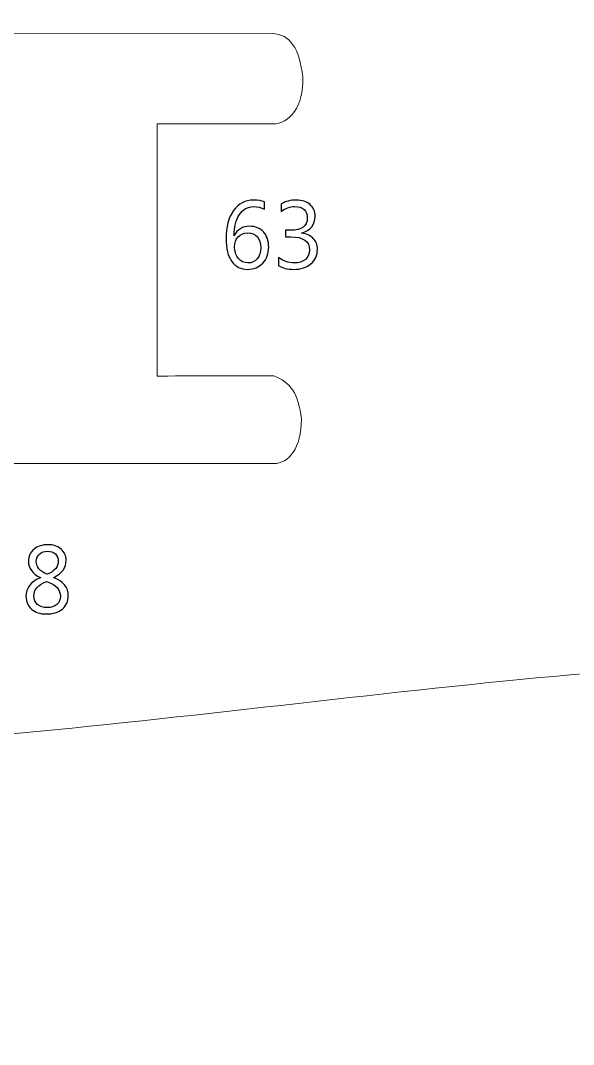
# Model space of a CAD drawing. Header units: centimetres. Extents: x -494 to 505, y -672 to 577.
# Drawn here: x 299.6 to 361.7, y -187.2 to -72.1 of the extents above; entities that cross this region are included whole.
import ezdxf

# ---------------------------------------------------------------- set-up
doc = ezdxf.new("R2010")
doc.units = ezdxf.units.CM
doc.header["$MEASUREMENT"] = 0
doc.layers.add('Camada 1', color=7, linetype='Continuous')
doc.layers.add('Camada 2', color=10, linetype='Continuous')

msp = doc.modelspace()

# ---------------------------------------------------------------- linework, layer by layer
at = {"layer": 'Camada 1', "lineweight": 9}
for points, knots in [([(182.78983, -289.325812), (182.329836, -291.53358), (181.676294, -292.996112), (180.507132, -295.900856), (180.507132, -295.900856), (177.908204, -303.485296), (176.42332, -307.8607), (184.4675, -310.828944), (184.4675, -310.828944), (188.601096, -312.03138), (192.080388, -313.343036), (195.019168, -314.746132), (195.019168, -314.746132), (209.705448, -320.820796), (210.408266, -342.718136), (204.780388, -357.439976), (204.780388, -357.439976), (200.739248, -364.026196), (206.49819, -371.974872), (211.99729, -370.13134), (211.99729, -370.13134), (211.99729, -370.13134), (267.020294, -351.921064), (267.020294, -351.921064), (267.020294, -351.921064), (265.436858, -345.949016), (263.81964, -340.168992), (261.691628, -334.19796), (261.691628, -334.19796), (261.691628, -334.19796), (247.889522, -339.847428), (247.889522, -339.847428), (247.889522, -339.847428), (247.889522, -339.847428), (245.159784, -332.06436), (245.159784, -332.06436), (245.159784, -332.06436), (245.159784, -332.06436), (258.900422, -326.126856), (258.900422, -326.126856), (258.900422, -326.126856), (255.91643, -319.662048), (253.357126, -313.510168), (250.05284, -307.368956), (250.05284, -307.368956), (250.05284, -307.368956), (235.854494, -315.215016), (235.854494, -315.215016), (235.854494, -315.215016), (235.854494, -315.215016), (231.603042, -308.164484), (231.603042, -308.164484), (231.603042, -308.164484), (231.603042, -308.164484), (245.712488, -300.023784), (245.712488, -300.023784), (245.712488, -300.023784), (242.475004, -294.545512), (239.409224, -289.87242), (235.99394, -284.899608), (235.99394, -284.899608), (235.99394, -284.899608), (222.90532, -293.546276), (222.90532, -293.546276), (222.90532, -293.546276), (222.90532, -293.546276), (218.431364, -286.746696), (218.431364, -286.746696), (218.431364, -286.746696), (218.431364, -286.746696), (230.724202, -278.40178), (230.724202, -278.40178), (230.724202, -278.40178), (227.071682, -273.320256), (223.679766, -267.88618), (220.318584, -262.6868), (220.318584, -262.6868), (220.318584, -262.6868), (206.901542, -270.924528), (206.901542, -270.924528), (206.901542, -270.924528), (206.901542, -270.924528), (203.266548, -263.775444), (203.266548, -263.775444), (203.266548, -263.775444), (203.266548, -263.775444), (216.520522, -255.081024), (216.520522, -255.081024), (216.520522, -255.081024), (203.73848, -229.9081), (221.170754, -210.7819), (240.487708, -206.680816), (240.487708, -206.680816), (281.752294, -198.37654), (317.23838, -202.109324), (355.214428, -222.74276), (355.214428, -222.74276), (380.998984, -236.086396), (406.434798, -252.030484), (431.664618, -268.072108), (431.664618, -268.072108), (447.13398, -276.452076), (457.795376, -284.673548), (475.474792, -290.712144), (475.474792, -290.712144), (480.967288, -292.402768), (484.084376, -293.40556), (486.148888, -292.320472), (486.148888, -292.320472), (494.367058, -279.025096), (499.34495, -259.396992), (498.30101, -215.25484), (498.30101, -215.25484), (495.513106, -177.25136), (492.695484, -158.525972), (484.29799, -145.308828), (484.29799, -145.308828), (471.084402, -137.859516), (427.983396, -139.22248), (370.712238, -144.892776), (370.712238, -144.892776), (330.730606, -147.85848), (288.910268, -155.543504), (244.769894, -154.824176), (244.769894, -154.824176), (224.85096, -154.182064), (209.7151, -128.42748), (190.253366, -98.993452), (190.253366, -98.993452), (179.69611, -100.730812), (171.077382, -99.020884), (165.424866, -94.19844), (165.424866, -94.19844), (159.956754, -88.855804), (156.890974, -82.534252), (157.003242, -75.060048), (157.003242, -75.060048), (157.026102, -72.926956), (155.536646, -72.14362), (153.171144, -73.001632), (153.171144, -73.001632), (124.564902, -78.87462), (97.43567, -82.195416), (72.464422, -82.006948), (72.464422, -82.006948), (72.464422, -82.006948), (55.998618, -82.304636), (55.998618, -82.304636), (55.998618, -82.304636), (33.274254, -82.729324), (19.306032, -86.980268), (15.682976, -101.128068), (15.682976, -101.128068), (14.84376, -105.245916), (15.028926, -133.020816), (14.989302, -138.365992), (14.989302, -138.365992), (14.989302, -138.365992), (15.079726, -194.315588), (15.079726, -194.315588), (15.079726, -194.315588), (15.079726, -194.315588), (66.976498, -194.3862), (66.976498, -194.3862), (66.976498, -194.3862), (66.976498, -194.3862), (66.896742, -202.649836), (66.896742, -202.649836), (66.896742, -202.649836), (66.896742, -202.649836), (15.069058, -202.792584), (15.069058, -202.792584), (15.069058, -202.792584), (15.069058, -202.792584), (15.30858, -272.434304), (15.30858, -272.434304), (15.30858, -272.434304), (15.30858, -272.434304), (30.27172, -273.937476), (30.27172, -273.937476), (30.27172, -273.937476), (30.27172, -273.937476), (37.548312, -233.120692), (37.548312, -233.120692), (37.548312, -233.120692), (37.548312, -233.120692), (83.984592, -239.984788), (83.984592, -239.984788), (83.984592, -239.984788), (83.984592, -239.984788), (76.346812, -279.314656), (76.346812, -279.314656), (76.346812, -279.314656), (76.346812, -279.314656), (100.76053, -281.826716), (100.76053, -281.826716), (100.76053, -281.826716), (100.873814, -272.07464), (102.001066, -262.795004), (104.431338, -254.207264), (104.431338, -254.207264), (107.706668, -242.851432), (111.736632, -234.28452), (117.738652, -232.335832), (117.738652, -232.335832), (117.738652, -232.335832), (166.705788, -232.341928), (166.705788, -232.341928), (166.705788, -232.341928), (170.196002, -232.524808), (171.763436, -238.12246), (170.609006, -246.8626), (170.609006, -246.8626), (169.687494, -256.330704), (163.103814, -264.16), (159.567626, -274.08124), (159.567626, -274.08124), (157.226508, -280.649172), (157.818836, -281.917648), (163.007294, -281.882596), (163.007294, -281.882596), (163.007294, -281.882596), (179.199286, -281.804364), (179.199286, -281.804364), (179.199286, -281.804364), (181.369716, -282.496768), (183.364124, -285.311088), (182.78983, -289.325812)], [0, 0, 0, 0, 0.0172413793, 0.0172413793, 0.0172413793, 0.0172413893, 0.0344827586, 0.0344827586, 0.0344827586, 0.0344827686, 0.0517241379, 0.0517241379, 0.0517241379, 0.0517241479, 0.0689655172, 0.0689655172, 0.0689655172, 0.0689655272, 0.0862068966, 0.0862068966, 0.0862068966, 0.0862069066, 0.1034482759, 0.1034482759, 0.1034482759, 0.1034482859, 0.1206896552, 0.1206896552, 0.1206896552, 0.1206896652, 0.1379310345, 0.1379310345, 0.1379310345, 0.1379310445, 0.1551724138, 0.1551724138, 0.1551724138, 0.1551724238, 0.1724137931, 0.1724137931, 0.1724137931, 0.1724138031, 0.1896551724, 0.1896551724, 0.1896551724, 0.1896551824, 0.2068965517, 0.2068965517, 0.2068965517, 0.2068965617, 0.224137931, 0.224137931, 0.224137931, 0.224137941, 0.2413793103, 0.2413793103, 0.2413793103, 0.2413793203, 0.2586206897, 0.2586206897, 0.2586206897, 0.2586206997, 0.275862069, 0.275862069, 0.275862069, 0.275862079, 0.2931034483, 0.2931034483, 0.2931034483, 0.2931034583, 0.3103448276, 0.3103448276, 0.3103448276, 0.3103448376, 0.3275862069, 0.3275862069, 0.3275862069, 0.3275862169, 0.3448275862, 0.3448275862, 0.3448275862, 0.3448275962, 0.3620689655, 0.3620689655, 0.3620689655, 0.3620689755, 0.3793103448, 0.3793103448, 0.3793103448, 0.3793103548, 0.3965517241, 0.3965517241, 0.3965517241, 0.3965517341, 0.4137931034, 0.4137931034, 0.4137931034, 0.4137931134, 0.4310344828, 0.4310344828, 0.4310344828, 0.4310344928, 0.4482758621, 0.4482758621, 0.4482758621, 0.4482758721, 0.4655172414, 0.4655172414, 0.4655172414, 0.4655172514, 0.4827586207, 0.4827586207, 0.4827586207, 0.4827586307, 0.5, 0.5, 0.5, 0.50000001, 0.5172413793, 0.5172413793, 0.5172413793, 0.5172413893, 0.5344827586, 0.5344827586, 0.5344827586, 0.5344827686, 0.5517241379, 0.5517241379, 0.5517241379, 0.5517241479, 0.5689655172, 0.5689655172, 0.5689655172, 0.5689655272, 0.5862068966, 0.5862068966, 0.5862068966, 0.5862069066, 0.6034482759, 0.6034482759, 0.6034482759, 0.6034482859, 0.6206896552, 0.6206896552, 0.6206896552, 0.6206896652, 0.6379310345, 0.6379310345, 0.6379310345, 0.6379310445, 0.6551724138, 0.6551724138, 0.6551724138, 0.6551724238, 0.6724137931, 0.6724137931, 0.6724137931, 0.6724138031, 0.6896551724, 0.6896551724, 0.6896551724, 0.6896551824, 0.7068965517, 0.7068965517, 0.7068965517, 0.7068965617, 0.724137931, 0.724137931, 0.724137931, 0.724137941, 0.7413793103, 0.7413793103, 0.7413793103, 0.7413793203, 0.7586206897, 0.7586206897, 0.7586206897, 0.7586206997, 0.775862069, 0.775862069, 0.775862069, 0.775862079, 0.7931034483, 0.7931034483, 0.7931034483, 0.7931034583, 0.8103448276, 0.8103448276, 0.8103448276, 0.8103448376, 0.8275862069, 0.8275862069, 0.8275862069, 0.8275862169, 0.8448275862, 0.8448275862, 0.8448275862, 0.8448275962, 0.8620689655, 0.8620689655, 0.8620689655, 0.8620689755, 0.8793103448, 0.8793103448, 0.8793103448, 0.8793103548, 0.8965517241, 0.8965517241, 0.8965517241, 0.8965517341, 0.9137931034, 0.9137931034, 0.9137931034, 0.9137931134, 0.9310344828, 0.9310344828, 0.9310344828, 0.9310344928, 0.9482758621, 0.9482758621, 0.9482758621, 0.9482758721, 0.9655172414, 0.9655172414, 0.9655172414, 0.9655172514, 1, 1, 1, 1]), ([(260.105398, -73.578212), (255.994662, -73.75652), (255.415034, -82.818224), (260.09727, -83.78444), (260.09727, -83.78444), (260.09727, -83.78444), (273.019266, -83.742784), (273.019266, -83.742784), (273.019266, -83.742784), (273.019266, -83.742784), (273.459702, -111.944912), (273.459702, -111.944912), (273.459702, -111.944912), (273.459702, -111.944912), (260.331458, -111.84382), (260.331458, -111.84382), (260.331458, -111.84382), (257.87477, -112.58042), (256.455418, -114.238532), (256.552954, -116.952776), (256.552954, -116.952776), (256.76987, -119.838216), (257.964686, -121.564908), (260.342126, -121.89206), (260.342126, -121.89206), (260.342126, -121.89206), (328.010266, -121.93524), (328.010266, -121.93524), (328.010266, -121.93524), (329.687682, -121.906792), (331.129894, -120.204992), (331.108558, -116.915184), (331.108558, -116.915184), (330.81849, -114.113564), (329.861926, -112.736884), (328.004678, -112.068864), (328.004678, -112.068864), (328.004678, -112.068864), (314.928758, -112.0902), (314.928758, -112.0902), (314.928758, -112.0902), (314.928758, -112.0902), (314.923678, -83.75904), (314.923678, -83.75904), (314.923678, -83.75904), (314.923678, -83.75904), (327.895966, -83.754976), (327.895966, -83.754976), (327.895966, -83.754976), (329.755754, -83.796124), (331.424534, -81.77784), (331.26299, -78.528164), (331.26299, -78.528164), (330.91247, -75.234292), (329.809094, -73.696068), (327.860914, -73.611232), (327.860914, -73.611232), (327.860914, -73.611232), (260.105398, -73.578212), (260.105398, -73.578212)], [0, 0, 0, 0, 0.12499999, 0.125, 0.125, 0.125, 0.18749999, 0.1875, 0.1875, 0.1875, 0.24999999, 0.25, 0.25, 0.25, 0.31249999, 0.3125, 0.3125, 0.3125, 0.37499999, 0.375, 0.375, 0.375, 0.43749999, 0.4375, 0.4375, 0.4375, 0.49999999, 0.5, 0.5, 0.5, 0.56249999, 0.5625, 0.5625, 0.5625, 0.62499999, 0.625, 0.625, 0.625, 0.68749999, 0.6875, 0.6875, 0.6875, 0.74999999, 0.75, 0.75, 0.75, 0.81249999, 0.8125, 0.8125, 0.8125, 0.87499999, 0.875, 0.875, 0.875, 0.93749999, 0.9375, 0.9375, 0.9375, 1, 1, 1, 1])]:
    msp.add_open_spline(points, degree=3, knots=knots, dxfattribs=at)
at = {"layer": 'Camada 2'}
for points, knots in [([(326.976486, -92.538042), (326.976486, -92.538042), (326.976486, -93.353382), (326.976486, -93.353382), (326.976486, -93.353382), (326.587612, -93.1545), (326.17918, -93.05417), (325.748904, -93.05417), (325.748904, -93.05417), (325.082154, -93.05417), (324.548246, -93.351604), (324.146672, -93.946726), (324.146672, -93.946726), (323.74713, -94.541594), (323.54647, -95.339154), (323.54647, -96.337374), (323.54647, -96.337374), (323.54647, -96.337374), (323.567806, -96.337374), (323.567806, -96.337374), (323.567806, -96.337374), (323.91731, -95.62592), (324.490842, -95.269304), (325.288402, -95.269304), (325.288402, -95.269304), (325.946008, -95.269304), (326.46747, -95.480632), (326.856598, -95.901764), (326.856598, -95.901764), (327.245472, -96.324674), (327.43902, -96.889316), (327.43902, -97.597214), (327.43902, -97.597214), (327.43902, -98.335592), (327.21677, -98.939604), (326.77227, -99.407218), (326.77227, -99.407218), (326.32777, -99.875086), (325.763382, -100.108004), (325.078598, -100.108004), (325.078598, -100.108004), (324.32244, -100.108004), (323.729096, -99.807014), (323.299074, -99.20478), (323.299074, -99.20478), (322.869052, -98.602546), (322.653914, -97.756726), (322.653914, -96.667066), (322.653914, -96.667066), (322.653914, -95.346266), (322.935346, -94.29242), (323.497956, -93.505782), (323.497956, -93.505782), (324.06082, -92.717112), (324.804532, -92.322904), (325.727568, -92.322904), (325.727568, -92.322904), (326.252586, -92.322904), (326.668384, -92.394532), (326.976486, -92.538042)], [0, 0, 0, 0, 0.0625, 0.0625, 0.0625, 0.06250001, 0.125, 0.125, 0.125, 0.12500001, 0.1875, 0.1875, 0.1875, 0.18750001, 0.25, 0.25, 0.25, 0.25000001, 0.3125, 0.3125, 0.3125, 0.31250001, 0.375, 0.375, 0.375, 0.37500001, 0.4375, 0.4375, 0.4375, 0.43750001, 0.5, 0.5, 0.5, 0.50000001, 0.5625, 0.5625, 0.5625, 0.56250001, 0.625, 0.625, 0.625, 0.62500001, 0.6875, 0.6875, 0.6875, 0.68750001, 0.75, 0.75, 0.75, 0.75000001, 0.8125, 0.8125, 0.8125, 0.81250001, 0.875, 0.875, 0.875, 0.87500001, 1, 1, 1, 1]), ([(328.557128, -99.699318), (328.557128, -99.699318), (328.557128, -98.774758), (328.557128, -98.774758), (328.557128, -98.774758), (329.071478, -99.18319), (329.6539, -99.38766), (330.301092, -99.38766), (330.301092, -99.38766), (330.827888, -99.38766), (331.247242, -99.25685), (331.560932, -98.993198), (331.560932, -98.993198), (331.874368, -98.7298), (332.030324, -98.374962), (332.030324, -97.930462), (332.030324, -97.930462), (332.030324, -96.944942), (331.33157, -96.451928), (329.935332, -96.451928), (329.935332, -96.451928), (329.935332, -96.451928), (329.309984, -96.451928), (329.309984, -96.451928), (329.309984, -96.451928), (329.309984, -96.451928), (329.309984, -95.720916), (329.309984, -95.720916), (329.309984, -95.720916), (329.309984, -95.720916), (329.904852, -95.720916), (329.904852, -95.720916), (329.904852, -95.720916), (331.150468, -95.720916), (331.77226, -95.258382), (331.77226, -94.3356), (331.77226, -94.3356), (331.77226, -93.480636), (331.29728, -93.05417), (330.347574, -93.05417), (330.347574, -93.05417), (329.817222, -93.05417), (329.317096, -93.23324), (328.84745, -93.591888), (328.84745, -93.591888), (328.84745, -93.591888), (328.84745, -92.75318), (328.84745, -92.75318), (328.84745, -92.75318), (329.33132, -92.466414), (329.903074, -92.322904), (330.560934, -92.322904), (330.560934, -92.322904), (331.195172, -92.322904), (331.70241, -92.491306), (332.084172, -92.826586), (332.084172, -92.826586), (332.464156, -93.16339), (332.654148, -93.593666), (332.654148, -94.118684), (332.654148, -94.118684), (332.654148, -95.109792), (332.150466, -95.74784), (331.141578, -96.030796), (331.141578, -96.030796), (331.141578, -96.030796), (331.141578, -96.052386), (331.141578, -96.052386), (331.141578, -96.052386), (331.682598, -96.104456), (332.112874, -96.294448), (332.431898, -96.622362), (332.431898, -96.622362), (332.7527, -96.950276), (332.912212, -97.358962), (332.912212, -97.848166), (332.912212, -97.848166), (332.912212, -98.525584), (332.67015, -99.070414), (332.184502, -99.486212), (332.184502, -99.486212), (331.698854, -99.900232), (331.059028, -100.108004), (330.265024, -100.108004), (330.265024, -100.108004), (329.550014, -100.108004), (328.980292, -99.97186), (328.557128, -99.699318)], [0, 0, 0, 0, 0.0434782609, 0.0434782609, 0.0434782609, 0.0434782709, 0.0869565217, 0.0869565217, 0.0869565217, 0.0869565317, 0.1304347826, 0.1304347826, 0.1304347826, 0.1304347926, 0.1739130435, 0.1739130435, 0.1739130435, 0.1739130535, 0.2173913043, 0.2173913043, 0.2173913043, 0.2173913143, 0.2608695652, 0.2608695652, 0.2608695652, 0.2608695752, 0.3043478261, 0.3043478261, 0.3043478261, 0.3043478361, 0.347826087, 0.347826087, 0.347826087, 0.347826097, 0.3913043478, 0.3913043478, 0.3913043478, 0.3913043578, 0.4347826087, 0.4347826087, 0.4347826087, 0.4347826187, 0.4782608696, 0.4782608696, 0.4782608696, 0.4782608796, 0.5217391304, 0.5217391304, 0.5217391304, 0.5217391404, 0.5652173913, 0.5652173913, 0.5652173913, 0.5652174013, 0.6086956522, 0.6086956522, 0.6086956522, 0.6086956622, 0.652173913, 0.652173913, 0.652173913, 0.652173923, 0.6956521739, 0.6956521739, 0.6956521739, 0.6956521839, 0.7391304348, 0.7391304348, 0.7391304348, 0.7391304448, 0.7826086957, 0.7826086957, 0.7826086957, 0.7826087057, 0.8260869565, 0.8260869565, 0.8260869565, 0.8260869665, 0.8695652174, 0.8695652174, 0.8695652174, 0.8695652274, 0.9130434783, 0.9130434783, 0.9130434783, 0.9130434883, 1, 1, 1, 1]), ([(325.096632, -96.000316), (324.652132, -96.000316), (324.29196, -96.150938), (324.015862, -96.451928), (324.015862, -96.451928), (323.73824, -96.75495), (323.600064, -97.109788), (323.600064, -97.520252), (323.600064, -97.520252), (323.600064, -98.03638), (323.73824, -98.475292), (324.012306, -98.841052), (324.012306, -98.841052), (324.286626, -99.20478), (324.652132, -99.38766), (325.1073, -99.38766), (325.1073, -99.38766), (325.541132, -99.38766), (325.892414, -99.228148), (326.15759, -98.910902), (326.15759, -98.910902), (326.424544, -98.593656), (326.557132, -98.192336), (326.557132, -97.704656), (326.557132, -97.704656), (326.557132, -97.170748), (326.429878, -96.75495), (326.173592, -96.451928), (326.173592, -96.451928), (325.917306, -96.150938), (325.558912, -96.000316), (325.096632, -96.000316)], [0, 0, 0, 0, 0.1111111111, 0.1111111111, 0.1111111111, 0.1111111211, 0.2222222222, 0.2222222222, 0.2222222222, 0.2222222322, 0.3333333333, 0.3333333333, 0.3333333333, 0.3333333433, 0.4444444444, 0.4444444444, 0.4444444444, 0.4444444544, 0.5555555556, 0.5555555556, 0.5555555556, 0.5555555656, 0.6666666667, 0.6666666667, 0.6666666667, 0.6666666767, 0.7777777778, 0.7777777778, 0.7777777778, 0.7777777878, 1, 1, 1, 1]), ([(301.813468, -134.752842), (301.813468, -134.752842), (301.813468, -134.731506), (301.813468, -134.731506), (301.813468, -134.731506), (300.910244, -134.312152), (300.458632, -133.702806), (300.458632, -132.903468), (300.458632, -132.903468), (300.458632, -132.360416), (300.664626, -131.914138), (301.078646, -131.566412), (301.078646, -131.566412), (301.492666, -131.217162), (302.024796, -131.043172), (302.677322, -131.043172), (302.677322, -131.043172), (303.265078, -131.043172), (303.748948, -131.20624), (304.127154, -131.532376), (304.127154, -131.532376), (304.505106, -131.858766), (304.695098, -132.276088), (304.695098, -132.786882), (304.695098, -132.786882), (304.695098, -133.622034), (304.229262, -134.268972), (303.297336, -134.731506), (303.297336, -134.731506), (303.297336, -134.731506), (303.297336, -134.752842), (303.297336, -134.752842), (303.297336, -134.752842), (304.394108, -135.145526), (304.942494, -135.824722), (304.942494, -136.790684), (304.942494, -136.790684), (304.942494, -137.414254), (304.718466, -137.908792), (304.27041, -138.27633), (304.27041, -138.27633), (303.824132, -138.643614), (303.200562, -138.828272), (302.403002, -138.828272), (302.403002, -138.828272), (301.75962, -138.828272), (301.231046, -138.645392), (300.81347, -138.281664), (300.81347, -138.281664), (300.397672, -137.917936), (300.189646, -137.444734), (300.189646, -136.86409), (300.189646, -136.86409), (300.189646, -135.898128), (300.73092, -135.193786), (301.813468, -134.752842)], [0, 0, 0, 0, 0.0666666667, 0.0666666667, 0.0666666667, 0.0666666767, 0.1333333333, 0.1333333333, 0.1333333333, 0.1333333433, 0.2, 0.2, 0.2, 0.20000001, 0.2666666667, 0.2666666667, 0.2666666667, 0.2666666767, 0.3333333333, 0.3333333333, 0.3333333333, 0.3333333433, 0.4, 0.4, 0.4, 0.40000001, 0.4666666667, 0.4666666667, 0.4666666667, 0.4666666767, 0.5333333333, 0.5333333333, 0.5333333333, 0.5333333433, 0.6, 0.6, 0.6, 0.60000001, 0.6666666667, 0.6666666667, 0.6666666667, 0.6666666767, 0.7333333333, 0.7333333333, 0.7333333333, 0.7333333433, 0.8, 0.8, 0.8, 0.80000001, 0.8666666667, 0.8666666667, 0.8666666667, 0.8666666767, 1, 1, 1, 1]), ([(303.813464, -132.894578), (303.813464, -132.546852), (303.704244, -132.27431), (303.487328, -132.07365), (303.487328, -132.07365), (303.270412, -131.874768), (302.972978, -131.774438), (302.598328, -131.774438), (302.598328, -131.774438), (302.247046, -131.774438), (301.949612, -131.878324), (301.705772, -132.088128), (301.705772, -132.088128), (301.462186, -132.2959), (301.340266, -132.561076), (301.340266, -132.883656), (301.340266, -132.883656), (301.340266, -133.539738), (301.748952, -134.032498), (302.56607, -134.365746), (302.56607, -134.365746), (303.397666, -134.02183), (303.813464, -133.532626), (303.813464, -132.894578)], [0, 0, 0, 0, 0.1428571429, 0.1428571429, 0.1428571429, 0.1428571529, 0.2857142857, 0.2857142857, 0.2857142857, 0.2857142957, 0.4285714286, 0.4285714286, 0.4285714286, 0.4285714386, 0.5714285714, 0.5714285714, 0.5714285714, 0.5714285814, 0.7142857143, 0.7142857143, 0.7142857143, 0.7142857243, 1, 1, 1, 1]), ([(302.508666, -135.161528), (301.55007, -135.54329), (301.071534, -136.098788), (301.071534, -136.82472), (301.071534, -136.82472), (301.071534, -137.199116), (301.211234, -137.507472), (301.48911, -137.747502), (301.48911, -137.747502), (301.766732, -137.987786), (302.132492, -138.107928), (302.58766, -138.107928), (302.58766, -138.107928), (303.021238, -138.107928), (303.374298, -137.989564), (303.648618, -137.75309), (303.648618, -137.75309), (303.922684, -137.516362), (304.06086, -137.21715), (304.06086, -136.8552), (304.06086, -136.8552), (304.06086, -136.098788), (303.542954, -135.532622), (302.508666, -135.161528)], [0, 0, 0, 0, 0.1428571429, 0.1428571429, 0.1428571429, 0.1428571529, 0.2857142857, 0.2857142857, 0.2857142857, 0.2857142957, 0.4285714286, 0.4285714286, 0.4285714286, 0.4285714386, 0.5714285714, 0.5714285714, 0.5714285714, 0.5714285814, 0.7142857143, 0.7142857143, 0.7142857143, 0.7142857243, 1, 1, 1, 1])]:
    msp.add_open_spline(points, degree=3, knots=knots, dxfattribs=at)
at = {"layer": 'Camada 2', "lineweight": 9}
for points, knots in [([(326.976486, -92.538042), (326.976486, -92.538042), (326.976486, -93.353382), (326.976486, -93.353382), (326.976486, -93.353382), (326.587612, -93.1545), (326.17918, -93.05417), (325.748904, -93.05417), (325.748904, -93.05417), (325.082154, -93.05417), (324.548246, -93.351604), (324.146672, -93.946726), (324.146672, -93.946726), (323.74713, -94.541594), (323.54647, -95.339154), (323.54647, -96.337374), (323.54647, -96.337374), (323.54647, -96.337374), (323.567806, -96.337374), (323.567806, -96.337374), (323.567806, -96.337374), (323.91731, -95.62592), (324.490842, -95.269304), (325.288402, -95.269304), (325.288402, -95.269304), (325.946008, -95.269304), (326.46747, -95.480632), (326.856598, -95.901764), (326.856598, -95.901764), (327.245472, -96.324674), (327.43902, -96.889316), (327.43902, -97.597214), (327.43902, -97.597214), (327.43902, -98.335592), (327.21677, -98.939604), (326.77227, -99.407218), (326.77227, -99.407218), (326.32777, -99.875086), (325.763382, -100.108004), (325.078598, -100.108004), (325.078598, -100.108004), (324.32244, -100.108004), (323.729096, -99.807014), (323.299074, -99.20478), (323.299074, -99.20478), (322.869052, -98.602546), (322.653914, -97.756726), (322.653914, -96.667066), (322.653914, -96.667066), (322.653914, -95.346266), (322.935346, -94.29242), (323.497956, -93.505782), (323.497956, -93.505782), (324.06082, -92.717112), (324.804532, -92.322904), (325.727568, -92.322904), (325.727568, -92.322904), (326.252586, -92.322904), (326.668384, -92.394532), (326.976486, -92.538042)], [0, 0, 0, 0, 0.0625, 0.0625, 0.0625, 0.06250001, 0.125, 0.125, 0.125, 0.12500001, 0.1875, 0.1875, 0.1875, 0.18750001, 0.25, 0.25, 0.25, 0.25000001, 0.3125, 0.3125, 0.3125, 0.31250001, 0.375, 0.375, 0.375, 0.37500001, 0.4375, 0.4375, 0.4375, 0.43750001, 0.5, 0.5, 0.5, 0.50000001, 0.5625, 0.5625, 0.5625, 0.56250001, 0.625, 0.625, 0.625, 0.62500001, 0.6875, 0.6875, 0.6875, 0.68750001, 0.75, 0.75, 0.75, 0.75000001, 0.8125, 0.8125, 0.8125, 0.81250001, 0.875, 0.875, 0.875, 0.87500001, 1, 1, 1, 1]), ([(328.557128, -99.699318), (328.557128, -99.699318), (328.557128, -98.774758), (328.557128, -98.774758), (328.557128, -98.774758), (329.071478, -99.18319), (329.6539, -99.38766), (330.301092, -99.38766), (330.301092, -99.38766), (330.827888, -99.38766), (331.247242, -99.25685), (331.560932, -98.993198), (331.560932, -98.993198), (331.874368, -98.7298), (332.030324, -98.374962), (332.030324, -97.930462), (332.030324, -97.930462), (332.030324, -96.944942), (331.33157, -96.451928), (329.935332, -96.451928), (329.935332, -96.451928), (329.935332, -96.451928), (329.309984, -96.451928), (329.309984, -96.451928), (329.309984, -96.451928), (329.309984, -96.451928), (329.309984, -95.720916), (329.309984, -95.720916), (329.309984, -95.720916), (329.309984, -95.720916), (329.904852, -95.720916), (329.904852, -95.720916), (329.904852, -95.720916), (331.150468, -95.720916), (331.77226, -95.258382), (331.77226, -94.3356), (331.77226, -94.3356), (331.77226, -93.480636), (331.29728, -93.05417), (330.347574, -93.05417), (330.347574, -93.05417), (329.817222, -93.05417), (329.317096, -93.23324), (328.84745, -93.591888), (328.84745, -93.591888), (328.84745, -93.591888), (328.84745, -92.75318), (328.84745, -92.75318), (328.84745, -92.75318), (329.33132, -92.466414), (329.903074, -92.322904), (330.560934, -92.322904), (330.560934, -92.322904), (331.195172, -92.322904), (331.70241, -92.491306), (332.084172, -92.826586), (332.084172, -92.826586), (332.464156, -93.16339), (332.654148, -93.593666), (332.654148, -94.118684), (332.654148, -94.118684), (332.654148, -95.109792), (332.150466, -95.74784), (331.141578, -96.030796), (331.141578, -96.030796), (331.141578, -96.030796), (331.141578, -96.052386), (331.141578, -96.052386), (331.141578, -96.052386), (331.682598, -96.104456), (332.112874, -96.294448), (332.431898, -96.622362), (332.431898, -96.622362), (332.7527, -96.950276), (332.912212, -97.358962), (332.912212, -97.848166), (332.912212, -97.848166), (332.912212, -98.525584), (332.67015, -99.070414), (332.184502, -99.486212), (332.184502, -99.486212), (331.698854, -99.900232), (331.059028, -100.108004), (330.265024, -100.108004), (330.265024, -100.108004), (329.550014, -100.108004), (328.980292, -99.97186), (328.557128, -99.699318)], [0, 0, 0, 0, 0.0434782609, 0.0434782609, 0.0434782609, 0.0434782709, 0.0869565217, 0.0869565217, 0.0869565217, 0.0869565317, 0.1304347826, 0.1304347826, 0.1304347826, 0.1304347926, 0.1739130435, 0.1739130435, 0.1739130435, 0.1739130535, 0.2173913043, 0.2173913043, 0.2173913043, 0.2173913143, 0.2608695652, 0.2608695652, 0.2608695652, 0.2608695752, 0.3043478261, 0.3043478261, 0.3043478261, 0.3043478361, 0.347826087, 0.347826087, 0.347826087, 0.347826097, 0.3913043478, 0.3913043478, 0.3913043478, 0.3913043578, 0.4347826087, 0.4347826087, 0.4347826087, 0.4347826187, 0.4782608696, 0.4782608696, 0.4782608696, 0.4782608796, 0.5217391304, 0.5217391304, 0.5217391304, 0.5217391404, 0.5652173913, 0.5652173913, 0.5652173913, 0.5652174013, 0.6086956522, 0.6086956522, 0.6086956522, 0.6086956622, 0.652173913, 0.652173913, 0.652173913, 0.652173923, 0.6956521739, 0.6956521739, 0.6956521739, 0.6956521839, 0.7391304348, 0.7391304348, 0.7391304348, 0.7391304448, 0.7826086957, 0.7826086957, 0.7826086957, 0.7826087057, 0.8260869565, 0.8260869565, 0.8260869565, 0.8260869665, 0.8695652174, 0.8695652174, 0.8695652174, 0.8695652274, 0.9130434783, 0.9130434783, 0.9130434783, 0.9130434883, 1, 1, 1, 1]), ([(325.096632, -96.000316), (324.652132, -96.000316), (324.29196, -96.150938), (324.015862, -96.451928), (324.015862, -96.451928), (323.73824, -96.75495), (323.600064, -97.109788), (323.600064, -97.520252), (323.600064, -97.520252), (323.600064, -98.03638), (323.73824, -98.475292), (324.012306, -98.841052), (324.012306, -98.841052), (324.286626, -99.20478), (324.652132, -99.38766), (325.1073, -99.38766), (325.1073, -99.38766), (325.541132, -99.38766), (325.892414, -99.228148), (326.15759, -98.910902), (326.15759, -98.910902), (326.424544, -98.593656), (326.557132, -98.192336), (326.557132, -97.704656), (326.557132, -97.704656), (326.557132, -97.170748), (326.429878, -96.75495), (326.173592, -96.451928), (326.173592, -96.451928), (325.917306, -96.150938), (325.558912, -96.000316), (325.096632, -96.000316)], [0, 0, 0, 0, 0.1111111111, 0.1111111111, 0.1111111111, 0.1111111211, 0.2222222222, 0.2222222222, 0.2222222222, 0.2222222322, 0.3333333333, 0.3333333333, 0.3333333333, 0.3333333433, 0.4444444444, 0.4444444444, 0.4444444444, 0.4444444544, 0.5555555556, 0.5555555556, 0.5555555556, 0.5555555656, 0.6666666667, 0.6666666667, 0.6666666667, 0.6666666767, 0.7777777778, 0.7777777778, 0.7777777778, 0.7777777878, 1, 1, 1, 1]), ([(301.813468, -134.752842), (301.813468, -134.752842), (301.813468, -134.731506), (301.813468, -134.731506), (301.813468, -134.731506), (300.910244, -134.312152), (300.458632, -133.702806), (300.458632, -132.903468), (300.458632, -132.903468), (300.458632, -132.360416), (300.664626, -131.914138), (301.078646, -131.566412), (301.078646, -131.566412), (301.492666, -131.217162), (302.024796, -131.043172), (302.677322, -131.043172), (302.677322, -131.043172), (303.265078, -131.043172), (303.748948, -131.20624), (304.127154, -131.532376), (304.127154, -131.532376), (304.505106, -131.858766), (304.695098, -132.276088), (304.695098, -132.786882), (304.695098, -132.786882), (304.695098, -133.622034), (304.229262, -134.268972), (303.297336, -134.731506), (303.297336, -134.731506), (303.297336, -134.731506), (303.297336, -134.752842), (303.297336, -134.752842), (303.297336, -134.752842), (304.394108, -135.145526), (304.942494, -135.824722), (304.942494, -136.790684), (304.942494, -136.790684), (304.942494, -137.414254), (304.718466, -137.908792), (304.27041, -138.27633), (304.27041, -138.27633), (303.824132, -138.643614), (303.200562, -138.828272), (302.403002, -138.828272), (302.403002, -138.828272), (301.75962, -138.828272), (301.231046, -138.645392), (300.81347, -138.281664), (300.81347, -138.281664), (300.397672, -137.917936), (300.189646, -137.444734), (300.189646, -136.86409), (300.189646, -136.86409), (300.189646, -135.898128), (300.73092, -135.193786), (301.813468, -134.752842)], [0, 0, 0, 0, 0.0666666667, 0.0666666667, 0.0666666667, 0.0666666767, 0.1333333333, 0.1333333333, 0.1333333333, 0.1333333433, 0.2, 0.2, 0.2, 0.20000001, 0.2666666667, 0.2666666667, 0.2666666667, 0.2666666767, 0.3333333333, 0.3333333333, 0.3333333333, 0.3333333433, 0.4, 0.4, 0.4, 0.40000001, 0.4666666667, 0.4666666667, 0.4666666667, 0.4666666767, 0.5333333333, 0.5333333333, 0.5333333333, 0.5333333433, 0.6, 0.6, 0.6, 0.60000001, 0.6666666667, 0.6666666667, 0.6666666667, 0.6666666767, 0.7333333333, 0.7333333333, 0.7333333333, 0.7333333433, 0.8, 0.8, 0.8, 0.80000001, 0.8666666667, 0.8666666667, 0.8666666667, 0.8666666767, 1, 1, 1, 1]), ([(303.813464, -132.894578), (303.813464, -132.546852), (303.704244, -132.27431), (303.487328, -132.07365), (303.487328, -132.07365), (303.270412, -131.874768), (302.972978, -131.774438), (302.598328, -131.774438), (302.598328, -131.774438), (302.247046, -131.774438), (301.949612, -131.878324), (301.705772, -132.088128), (301.705772, -132.088128), (301.462186, -132.2959), (301.340266, -132.561076), (301.340266, -132.883656), (301.340266, -132.883656), (301.340266, -133.539738), (301.748952, -134.032498), (302.56607, -134.365746), (302.56607, -134.365746), (303.397666, -134.02183), (303.813464, -133.532626), (303.813464, -132.894578)], [0, 0, 0, 0, 0.1428571429, 0.1428571429, 0.1428571429, 0.1428571529, 0.2857142857, 0.2857142857, 0.2857142857, 0.2857142957, 0.4285714286, 0.4285714286, 0.4285714286, 0.4285714386, 0.5714285714, 0.5714285714, 0.5714285714, 0.5714285814, 0.7142857143, 0.7142857143, 0.7142857143, 0.7142857243, 1, 1, 1, 1]), ([(302.508666, -135.161528), (301.55007, -135.54329), (301.071534, -136.098788), (301.071534, -136.82472), (301.071534, -136.82472), (301.071534, -137.199116), (301.211234, -137.507472), (301.48911, -137.747502), (301.48911, -137.747502), (301.766732, -137.987786), (302.132492, -138.107928), (302.58766, -138.107928), (302.58766, -138.107928), (303.021238, -138.107928), (303.374298, -137.989564), (303.648618, -137.75309), (303.648618, -137.75309), (303.922684, -137.516362), (304.06086, -137.21715), (304.06086, -136.8552), (304.06086, -136.8552), (304.06086, -136.098788), (303.542954, -135.532622), (302.508666, -135.161528)], [0, 0, 0, 0, 0.1428571429, 0.1428571429, 0.1428571429, 0.1428571529, 0.2857142857, 0.2857142857, 0.2857142857, 0.2857142957, 0.4285714286, 0.4285714286, 0.4285714286, 0.4285714386, 0.5714285714, 0.5714285714, 0.5714285714, 0.5714285814, 0.7142857143, 0.7142857143, 0.7142857143, 0.7142857243, 1, 1, 1, 1])]:
    msp.add_open_spline(points, degree=3, knots=knots, dxfattribs=at)

doc.saveas('drawing.dxf')
